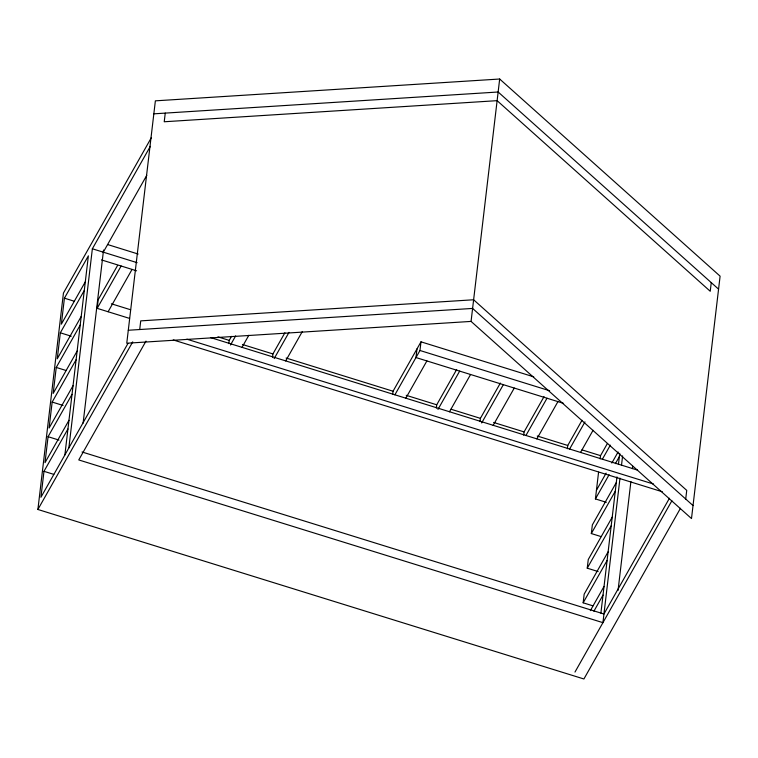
<?xml version="1.0" encoding="UTF-8"?>
<svg xmlns="http://www.w3.org/2000/svg" width="758" height="758" viewBox="0 0 758 758"><rect width="100%" height="100%" fill="white"/><g stroke="black" fill="none" stroke-linecap="round" stroke-linejoin="round"><path stroke-width="1.14" d="M680.476 508.286L583.906 678.979L37.9 509.48L63.445 293.052L151.287 137.785M67.936 428.981L43.983 471.324L40.923 497.286L127.979 343.402M72.029 394.349L48.067 436.693L45.006 462.664L68.959 420.32M76.113 359.728L52.16 402.062L49.09 428.033L73.043 385.699M80.196 325.097L56.244 367.44L53.183 393.411L77.136 351.068M84.29 290.466L60.327 332.809L57.267 358.78L81.22 316.437M64.875 454.952L88.373 255.844L64.421 298.178L61.351 324.149L85.313 281.815M68.864 447.893L92.362 248.785L150.321 146.351M83.105 423.172L103.543 250.007M129.561 318.407L97.176 308.354L98.199 299.694L117.594 265.423M139.709 329.531L140.732 320.871L473.617 299.77L686.739 490.379L685.715 499.029M165.253 113.103L164.23 121.763L497.125 100.662L710.237 291.271L711.26 282.611M228.859 343.62L229.238 340.38L231.522 336.344M272.539 357.179L272.918 353.939L284.904 332.771M392.663 394.473L393.042 391.232L420.993 341.83L533.755 376.84M416.995 348.888L415.971 357.549L563.582 403.37M394.871 394.842L419.97 350.49L420.993 341.83M436.343 408.031L436.722 404.791L456.686 369.506M471.069 321.411L499.674 79.022L155.371 100.842L126.757 343.232L471.069 321.411L691.495 518.557L720.1 276.158L499.674 79.022M480.022 421.6L480.401 418.35L500.365 383.065M523.702 435.158L524.081 431.908L544.045 396.624M567.382 448.717L567.761 445.467L582.021 420.264M592.983 605.86L583.158 602.809L584.172 594.149L608.134 551.805M598.157 571.57L587.242 568.178L588.265 559.518L612.218 517.183M601.16 536.607L591.325 533.556L592.349 524.896L616.301 482.552M606.334 502.317L595.418 498.925L598.574 472.196M600.137 458.884L600.525 455.643L607.366 443.544M600.886 613.156L616.974 476.905M618.433 464.483L619.75 453.341M619.987 478.146L602.932 622.659L78.766 459.935L145.991 341.109M621.503 465.26L622.612 455.89M618.045 590.463L630.902 481.538M632.428 468.652L632.703 466.312M103.287 252.177L146.758 175.344M97.176 308.354L121.138 266.011M108.1 311.746L132.053 269.403M37.9 509.48L132.726 341.867M230.498 345.004L235.634 335.927M241.992 347.382L248.832 335.282M274.178 358.562L289.006 332.355M285.671 360.941L302.215 331.71M405.795 398.234L426.896 360.931M437.982 409.415L459.661 371.107M449.475 411.793L470.576 374.499M481.662 422.973L503.34 384.666M493.155 425.352L514.256 388.058M525.91 435.528L547.02 398.225M536.835 438.92L557.935 401.617M569.59 449.087L584.996 421.865M580.514 452.479L593.059 430.298M602.354 459.253L610.342 445.145M596.432 490.265L606.135 473.125M611.839 463.053L618.111 451.957M595.418 498.925L609.1 474.726M615.382 463.64L619.371 456.581M591.325 533.556L615.288 491.212M587.242 568.178L611.194 525.834M583.158 602.809L607.111 560.465M590.359 610.635L604.041 586.436M593.893 611.223L603.017 595.096M669.437 498.252L603.946 614.008L82.044 451.986M574.981 672.062L671.891 500.763M153.836 113.833L498.148 92.002L718.565 289.149M128.292 330.251L472.604 308.43L693.02 505.567M107.693 244.569L138.136 254.025M92.362 248.785L137.113 262.675M419.97 350.49L549.645 390.749M101.477 259.909L136.573 270.805M111.379 303.787L130.584 309.747M217.944 336.874L229.238 340.38M242.418 344.473L272.918 353.939M286.098 358.022L393.042 391.232M406.222 395.316L436.722 404.791M451.029 409.235L480.401 418.35M493.581 422.443L524.081 431.908M537.261 436.002L567.761 445.467M581.964 449.873L600.525 455.643M210.478 337.547L637.601 470.14M64.421 298.178L74.246 301.229M186.856 339.186L653.529 484.059M173.222 339.935L662.369 491.781M60.327 332.809L71.252 336.201M56.244 367.44L66.069 370.491M52.16 402.062L63.075 405.454M48.067 436.693L58.991 440.085M43.983 471.324L53.809 474.375"/></g></svg>
